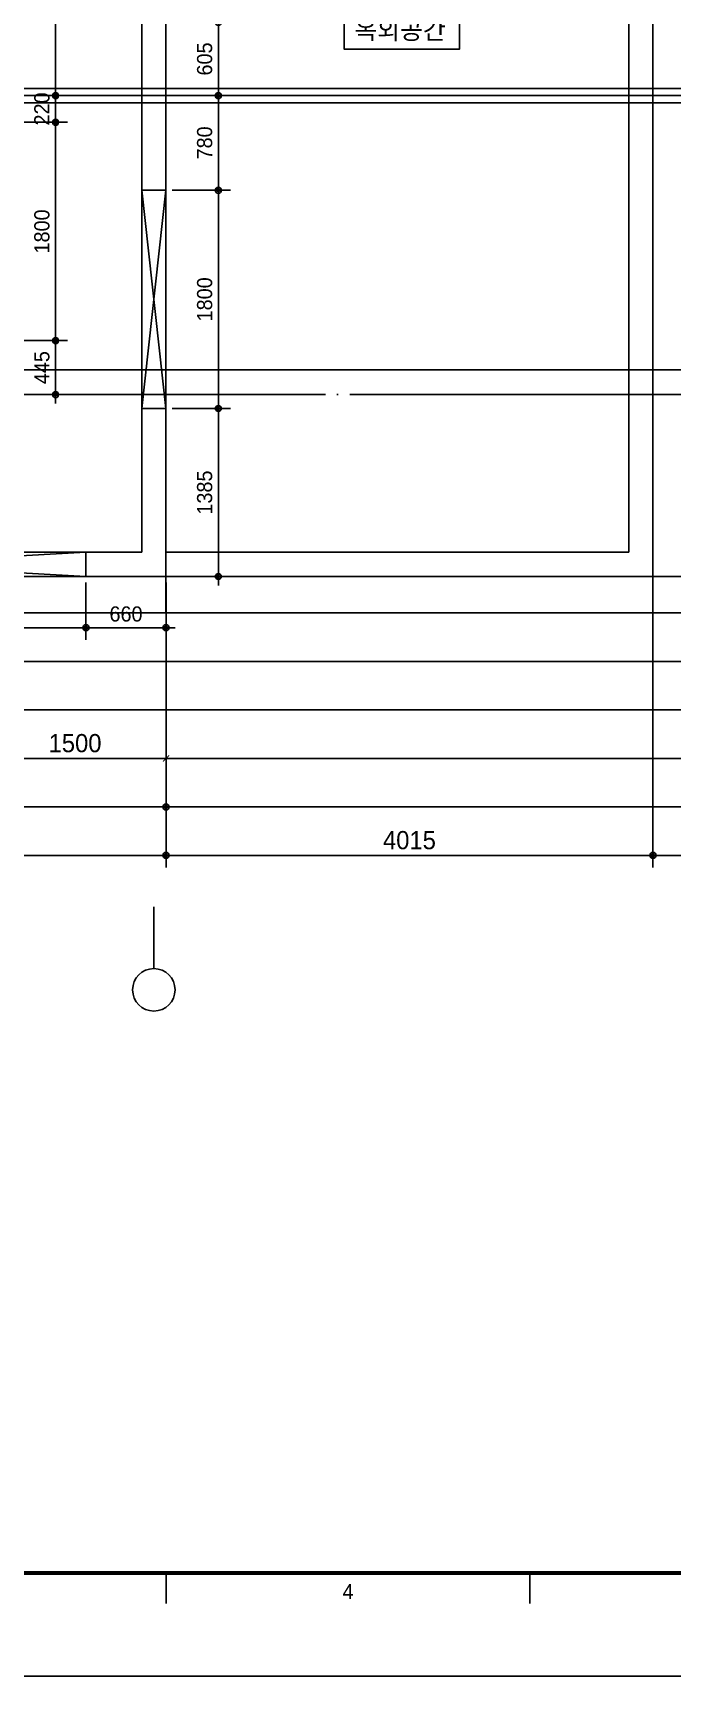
# Model space of a CAD drawing. Header units: millimetres. Extents: x 0 to 92204, y -190080 to 23760.
# Drawn here: x 28951 to 34222, y -190080 to -176531 of the extents above; entities that cross this region are included whole.
import ezdxf
from ezdxf.enums import TextEntityAlignment as Align

# ---------------------------------------------------------------- set-up
doc = ezdxf.new("R2010")
doc.units = ezdxf.units.MM
doc.header["$LTSCALE"] = 100
doc.linetypes.add('AUDIT_D_220706163347-0', pattern=[0])
doc.linetypes.add('CEN', pattern=[62, 60, -1, 0, -1])
doc.layers.get('defpoints').update_dxf_attribs({"color": 139})
for name, color, linetype in [('A-치수', 7, 'AUDIT_D_220706163347-0'), ('AA-BORD-FORM', 7, 'Continuous'), ('AA-BORD-TEXT', 3, 'Continuous'), ('AA-XXXX-DIMS', 7, 'Continuous'), ('CEN_CON', 1, 'CEN'), ('CEN_WALL', 12, 'CEN'), ('CONC', 2, 'Continuous'), ('DIM', 7, 'AUDIT_D_220706163347-0'), ('ELE3_CON', 7, 'Continuous'), ('MC', 135, 'Continuous'), ('실명', 3, 'AUDIT_D_220706163347-0'), ('실명박스', 7, 'AUDIT_D_220706163347-0'), ('창호-open', 4, 'Continuous')]:
    doc.layers.add(name, color=color, linetype=linetype)
doc.styles.add('HAUD01', font='Dotum.ttf')
doc.styles.add('돋움', font='Dotum.ttf')
doc.styles.add('맑은고딕', font='malgun.ttf', dxfattribs={"width": 0.9})
doc.dimstyles.new('DIM-50', dxfattribs={"dimscale": 50, "dimtxt": 3, "dimasz": 1, "dimexe": 2, "dimexo": 2, "dimgap": 1, "dimtad": 1, "dimdec": 0, "dimzin": 0, "dimdsep": 46, "dimtxsty": '맑은고딕', "dimblk1": 'DIMDOT', "dimblk2": 'DIMDOT', "dimsah": 1, "dimcen": 0.09, "dimdle": 2, "dimclrd": 7, "dimclre": 7, "dimclrt": 3, "dimadec": 0, "dimazin": 0, "dimtfac": 1, "dimtdec": 0, "dimtix": 1, "dimtmove": 2, "dimatfit": 3, "dimldrblk": 'DIMDOT', "dimfxl": 1, "dimtolj": 1, "dimtzin": 0, "dimarcsym": 0})
doc.dimstyles.new('MCDIM-50', dxfattribs={"dimscale": 50, "dimtxt": 3, "dimasz": 1, "dimexe": 2, "dimexo": 2, "dimgap": 1, "dimtad": 1, "dimdec": 0, "dimzin": 0, "dimdsep": 46, "dimtxsty": '맑은고딕', "dimblk1": 'ARCHTICK', "dimblk2": 'ARCHTICK', "dimsah": 1, "dimcen": 0.09, "dimdle": 2, "dimclrd": 7, "dimclre": 7, "dimclrt": 3, "dimadec": 0, "dimazin": 0, "dimtfac": 1, "dimtdec": 0, "dimtix": 1, "dimtmove": 2, "dimatfit": 3, "dimldrblk": 'ARCHTICK', "dimfxl": 1, "dimtolj": 1, "dimtzin": 0, "dimarcsym": 0})
doc.dimstyles.new('내부100', dxfattribs={"dimscale": 50, "dimtxt": 2.5, "dimasz": 1, "dimexe": 2, "dimexo": 1, "dimgap": 1, "dimtad": 1, "dimdec": 0, "dimzin": 0, "dimdsep": 46, "dimtxsty": '돋움', "dimblk1": 'DIMDOT', "dimblk2": 'DIMDOT', "dimsah": 1, "dimcen": 0.09, "dimdle": 2, "dimclrd": 7, "dimclre": 7, "dimclrt": 3, "dimadec": 0, "dimazin": 0, "dimtfac": 1, "dimtdec": 0, "dimtix": 1, "dimtmove": 2, "dimatfit": 3, "dimldrblk": 'DIMDOT', "dimfxl": 1, "dimtolj": 1, "dimtzin": 0, "dimarcsym": 0})

# ---------------------------------------------------------------- blocks, each defined once
blk = doc.blocks.new('U-131B(기본)', base_point=(-85340, -187586))
at = {"layer": 'CEN_CON'}
for p, q in [((-55810, -188079), (-55810, -175556)), ((-59825, -187886), (-59825, -178969)), ((-70710, -187586), (-55510, -187586))]:
    blk.add_line(p, q, dxfattribs=at)
at = {"layer": 'CEN_WALL'}
for p, q in [((-55510, -183621), (-70710, -183621)), ((-70710, -186086), (-55510, -186086))]:
    blk.add_line(p, q, dxfattribs=at)
at = {"layer": 'CONC'}
for p, q in [((-60025, -184401), (-60025, -183016)), ((-59825, -184401), (-59825, -183016)), ((-60025, -184401), (-59825, -184401)), ((-60025, -187386), (-60025, -186201)), ((-60025, -186201), (-59825, -186201)), ((-59825, -187586), (-59825, -186201)), ((-60485, -187386), (-60025, -187386)), ((-60485, -187386), (-60485, -187586)), ((-60485, -187586), (-59825, -187586))]:
    blk.add_line(p, q, dxfattribs=at)
at = {"layer": 'ELE3_CON'}
for p, q in [((-55810, -187586), (-55810, -178826)), ((-56010, -187386), (-56010, -179026)), ((-60025, -184401), (-60025, -186201)), ((-59825, -184401), (-59825, -186201)), ((-60485, -187386), (-64085, -187386)), ((-59825, -187386), (-56010, -187386)), ((-59825, -187586), (-55810, -187586))]:
    blk.add_line(p, q, dxfattribs=at)
at = {"layer": 'MC'}
for p, q in [((-55510, -183561), (-70710, -183561)), ((-55510, -183681), (-70710, -183681)), ((-70710, -185881), (-55510, -185881))]:
    blk.add_line(p, q, dxfattribs=at)
blk = doc.blocks.new('중심')
at = {"layer": 'DIM'}
blk.add_line((-350, 0), (0, 0), dxfattribs=at)
blk.add_circle((-470, 0), 120, dxfattribs=at)
blk = doc.blocks.new('DIMDOT')
at = {"layer": 'AA-XXXX-DIMS'}
for p, q in [((-1.5, 0), (1.5, 0)), ((0, -1.5), (0, 1.5))]:
    blk.add_line(p, q, dxfattribs=at)
for radius in [0.5, 0.25]:
    blk.add_circle((0, 0), radius, dxfattribs=at)
blk = doc.blocks.new('*D2546')
at = {"layer": 'defpoints', "color": 0, "transparency": 16777216}
for p in [(25229, -205073), (30049, -205073), (30049, -206673)]:
    blk.add_point(p, dxfattribs=at)
at = {"layer": 'DIM', "color": 7, "lineweight": -2, "transparency": 16777216}
for p, q in [((25229, -205173), (25229, -206773)), ((30049, -205173), (30049, -206773)), ((25279, -206673), (29999, -206673))]:
    blk.add_line(p, q, dxfattribs=at)
at = {"layer": 'DIM', "color": 7, "lineweight": -2, "transparency": 16777216, "xscale": 50, "yscale": 50, "zscale": 50, "rotation": 180}
blk.add_blockref('DIMDOT', (25229, -206673), dxfattribs=at)
at = {"layer": 'DIM', "color": 7, "lineweight": -2, "transparency": 16777216, "xscale": 50, "yscale": 50, "zscale": 50}
blk.add_blockref('DIMDOT', (30049, -206673), dxfattribs=at)
at = {"layer": 'DIM', "color": 3, "transparency": 16777216, "insert": (27639, -206548), "char_height": 150, "attachment_point": 5, "style": 'HAUD01'}
blk.add_mtext('\\A1;4820', dxfattribs=at)
blk = doc.blocks.new('*D2547')
at = {"layer": 'defpoints', "color": 0, "transparency": 16777216}
for p in [(30049, -205073), (34064, -205073), (34064, -207073)]:
    blk.add_point(p, dxfattribs=at)
at = {"layer": 'DIM', "color": 7, "lineweight": -2, "transparency": 16777216}
for p, q in [((30049, -205173), (30049, -207173)), ((34064, -205173), (34064, -207173)), ((30099, -207073), (34014, -207073))]:
    blk.add_line(p, q, dxfattribs=at)
at = {"layer": 'DIM', "color": 7, "lineweight": -2, "transparency": 16777216, "xscale": 50, "yscale": 50, "zscale": 50, "rotation": 180}
blk.add_blockref('DIMDOT', (30049, -207073), dxfattribs=at)
at = {"layer": 'DIM', "color": 7, "lineweight": -2, "transparency": 16777216, "xscale": 50, "yscale": 50, "zscale": 50}
blk.add_blockref('DIMDOT', (34064, -207073), dxfattribs=at)
at = {"layer": 'DIM', "color": 3, "transparency": 16777216, "insert": (32056, -206948), "char_height": 150, "attachment_point": 5, "style": 'HAUD01'}
blk.add_mtext('\\A1;4015', dxfattribs=at)
blk = doc.blocks.new('*D2548')
at = {"layer": 'defpoints', "color": 0, "transparency": 16777216}
for p in [(4534, -205073), (30049, -205073), (30049, -207073)]:
    blk.add_point(p, dxfattribs=at)
at = {"layer": 'DIM', "color": 7, "lineweight": -2, "transparency": 16777216}
for p, q in [((4534, -205173), (4534, -207173)), ((30049, -205173), (30049, -207173)), ((4584, -207073), (29999, -207073))]:
    blk.add_line(p, q, dxfattribs=at)
at = {"layer": 'DIM', "color": 7, "lineweight": -2, "transparency": 16777216, "xscale": 50, "yscale": 50, "zscale": 50, "rotation": 180}
blk.add_blockref('DIMDOT', (4534, -207073), dxfattribs=at)
at = {"layer": 'DIM', "color": 7, "lineweight": -2, "transparency": 16777216, "xscale": 50, "yscale": 50, "zscale": 50}
blk.add_blockref('DIMDOT', (30049, -207073), dxfattribs=at)
at = {"layer": 'DIM', "color": 3, "transparency": 16777216, "insert": (17291, -206948), "char_height": 150, "attachment_point": 5, "style": 'HAUD01'}
blk.add_mtext('\\A1;25515', dxfattribs=at)
blk = doc.blocks.new('_ArchTick')
at = {"color": 0, "linetype": 'ByBlock', "const_width": 0.15}
blk.add_lwpolyline([(-0.5, -0.5), (0.5, 0.5)], dxfattribs=at)
blk = doc.blocks.new('*D2567')
at = {"layer": 'defpoints', "color": 0, "linetype": 'ByBlock', "transparency": 16777216}
for p in [(28549, -205073), (30049, -205073), (30049, -206273)]:
    blk.add_point(p, dxfattribs=at)
at = {"layer": 'DIM', "color": 7, "linetype": 'ByBlock', "lineweight": -2, "transparency": 16777216}
for p, q in [((28549, -205173), (28549, -206373)), ((30049, -205173), (30049, -206373)), ((28449, -206273), (30149, -206273))]:
    blk.add_line(p, q, dxfattribs=at)
at = {"layer": 'DIM', "color": 7, "linetype": 'ByBlock', "lineweight": -2, "transparency": 16777216, "xscale": 50, "yscale": 50, "zscale": 50, "rotation": 180}
blk.add_blockref('_ArchTick', (28549, -206273), dxfattribs=at)
at = {"layer": 'DIM', "color": 7, "linetype": 'ByBlock', "lineweight": -2, "transparency": 16777216, "xscale": 50, "yscale": 50, "zscale": 50}
blk.add_blockref('_ArchTick', (30049, -206273), dxfattribs=at)
at = {"layer": 'DIM', "color": 3, "linetype": 'ByBlock', "transparency": 16777216, "insert": (29299, -206148), "char_height": 150, "attachment_point": 5, "style": 'HAUD01'}
blk.add_mtext('\\A1;1500', dxfattribs=at)
blk = doc.blocks.new('XR-FORM 청주월명')
at = {"layer": 'AA-BORD-FORM', "color": 2}
for p, q in [((601, 17), (601, 12)), ((661, 17), (661, 12))]:
    blk.add_line(p, q, dxfattribs=at)
at = {"layer": 'AA-BORD-FORM', "color": 1}
blk.add_lwpolyline([(0, 0), (841, 0), (841, 594), (0, 594)], close=True, dxfattribs=at)
at = {"layer": 'AA-BORD-FORM', "color": 2, "const_width": 0.682}
blk.add_lwpolyline([(21, 17), (21, 577), (821, 577), (821, 17)], close=True, dxfattribs=at)
at = {"layer": 'AA-BORD-TEXT', "color": 7, "style": 'HAUD01'}
blk.add_text('4', height=2.5, dxfattribs=at).set_placement((631, 13.95), align=Align.MIDDLE_CENTER)
blk = doc.blocks.new('*D1385')
at = {"layer": 'defpoints', "color": 0, "transparency": 16777216}
for p in [(25789, -181013), (29389, -181013), (29389, -181436)]:
    blk.add_point(p, dxfattribs=at)
at = {"layer": 'DIM', "color": 7, "lineweight": -2, "transparency": 16777216}
for p, q in [((25789, -181063), (25789, -181536)), ((29389, -181063), (29389, -181536)), ((25839, -181436), (29339, -181436))]:
    blk.add_line(p, q, dxfattribs=at)
at = {"layer": 'DIM', "color": 7, "lineweight": -2, "transparency": 16777216, "xscale": 50, "yscale": 50, "zscale": 50, "rotation": 180}
blk.add_blockref('DIMDOT', (25789, -181436), dxfattribs=at)
at = {"layer": 'DIM', "color": 7, "lineweight": -2, "transparency": 16777216, "xscale": 50, "yscale": 50, "zscale": 50}
blk.add_blockref('DIMDOT', (29389, -181436), dxfattribs=at)
at = {"layer": 'DIM', "color": 3, "transparency": 16777216, "insert": (27589, -181323), "char_height": 125, "attachment_point": 5, "style": '돋움'}
blk.add_mtext('\\A1;3600', dxfattribs=at)
blk = doc.blocks.new('*D1386')
at = {"layer": 'defpoints', "color": 0, "transparency": 16777216}
for p in [(29389, -181013), (30049, -181013), (30049, -181436)]:
    blk.add_point(p, dxfattribs=at)
at = {"layer": 'DIM', "color": 7, "lineweight": -2, "transparency": 16777216}
for p, q in [((29389, -181063), (29389, -181536)), ((30049, -181063), (30049, -181536)), ((29439, -181436), (29999, -181436))]:
    blk.add_line(p, q, dxfattribs=at)
at = {"layer": 'DIM', "color": 7, "lineweight": -2, "transparency": 16777216, "xscale": 50, "yscale": 50, "zscale": 50, "rotation": 180}
blk.add_blockref('DIMDOT', (29389, -181436), dxfattribs=at)
at = {"layer": 'DIM', "color": 7, "lineweight": -2, "transparency": 16777216, "xscale": 50, "yscale": 50, "zscale": 50}
blk.add_blockref('DIMDOT', (30049, -181436), dxfattribs=at)
at = {"layer": 'DIM', "color": 3, "transparency": 16777216, "insert": (29719, -181323), "char_height": 125, "attachment_point": 5, "style": '돋움'}
blk.add_mtext('\\A1;660', dxfattribs=at)
blk = doc.blocks.new('*D1484')
at = {"layer": 'defpoints', "color": 0, "transparency": 16777216}
for p in [(28724, -179068), (29138, -179068), (28724, -179513)]:
    blk.add_point(p, dxfattribs=at)
at = {"layer": 'DIM', "color": 7, "lineweight": -2, "transparency": 16777216}
for p, q in [((28774, -179068), (29238, -179068)), ((29138, -179463), (29138, -179118)), ((28774, -179513), (29238, -179513))]:
    blk.add_line(p, q, dxfattribs=at)
at = {"layer": 'DIM', "color": 7, "lineweight": -2, "transparency": 16777216, "xscale": 50, "yscale": 50, "zscale": 50}
for p, rotation in [((29138, -179068), 90), ((29138, -179513), 270)]:
    blk.add_blockref('DIMDOT', p, dxfattribs=dict(at, rotation=rotation))
at = {"layer": 'DIM', "color": 3, "transparency": 16777216, "insert": (29026, -179291), "char_height": 125, "attachment_point": 5, "rotation": 90, "style": '돋움'}
blk.add_mtext('\\A1;445', dxfattribs=at)
blk = doc.blocks.new('*D1485')
at = {"layer": 'defpoints', "color": 0, "transparency": 16777216}
for p in [(28724, -177268), (29138, -177268), (28724, -179068)]:
    blk.add_point(p, dxfattribs=at)
at = {"layer": 'DIM', "color": 7, "lineweight": -2, "transparency": 16777216}
for p, q in [((28774, -177268), (29238, -177268)), ((29138, -179018), (29138, -177318)), ((28774, -179068), (29238, -179068))]:
    blk.add_line(p, q, dxfattribs=at)
at = {"layer": 'DIM', "color": 7, "lineweight": -2, "transparency": 16777216, "xscale": 50, "yscale": 50, "zscale": 50}
for p, rotation in [((29138, -177268), 90), ((29138, -179068), 270)]:
    blk.add_blockref('DIMDOT', p, dxfattribs=dict(at, rotation=rotation))
at = {"layer": 'DIM', "color": 3, "transparency": 16777216, "insert": (29026, -178168), "char_height": 125, "attachment_point": 5, "rotation": 90, "style": '돋움'}
blk.add_mtext('\\A1;1800', dxfattribs=at)
blk = doc.blocks.new('*D1486')
at = {"layer": 'defpoints', "color": 0, "transparency": 16777216}
for p in [(28724, -177048), (29138, -177048), (28724, -177268)]:
    blk.add_point(p, dxfattribs=at)
at = {"layer": 'DIM', "color": 7, "lineweight": -2, "transparency": 16777216}
for p, q in [((29138, -176998), (29138, -176948)), ((28774, -177048), (29238, -177048)), ((29138, -177268), (29138, -177048)), ((28774, -177268), (29238, -177268)), ((29138, -177318), (29138, -177368))]:
    blk.add_line(p, q, dxfattribs=at)
at = {"layer": 'DIM', "color": 7, "lineweight": -2, "transparency": 16777216, "xscale": 50, "yscale": 50, "zscale": 50}
for p, rotation in [((29138, -177048), 270), ((29138, -177268), 90)]:
    blk.add_blockref('DIMDOT', p, dxfattribs=dict(at, rotation=rotation))
at = {"layer": 'DIM', "color": 3, "transparency": 16777216, "insert": (29026, -177158), "char_height": 125, "attachment_point": 5, "rotation": 90, "style": '돋움'}
blk.add_mtext('\\A1;220', dxfattribs=at)
blk = doc.blocks.new('*D1487')
at = {"layer": 'defpoints', "color": 0, "transparency": 16777216}
for p in [(28724, -174978), (29138, -174978), (28724, -177048)]:
    blk.add_point(p, dxfattribs=at)
at = {"layer": 'DIM', "color": 7, "lineweight": -2, "transparency": 16777216}
for p, q in [((28774, -174978), (29238, -174978)), ((29138, -176998), (29138, -175028)), ((28774, -177048), (29238, -177048))]:
    blk.add_line(p, q, dxfattribs=at)
at = {"layer": 'DIM', "color": 7, "lineweight": -2, "transparency": 16777216, "xscale": 50, "yscale": 50, "zscale": 50}
for p, rotation in [((29138, -174978), 90), ((29138, -177048), 270)]:
    blk.add_blockref('DIMDOT', p, dxfattribs=dict(at, rotation=rotation))
at = {"layer": 'DIM', "color": 3, "transparency": 16777216, "insert": (29026, -176013), "char_height": 125, "attachment_point": 5, "rotation": 90, "style": '돋움'}
blk.add_mtext('\\A1;2070', dxfattribs=at)
blk = doc.blocks.new('*D1490')
at = {"layer": 'defpoints', "color": 0, "transparency": 16777216}
for p in [(30049, -179628), (30481, -179628), (30049, -181013)]:
    blk.add_point(p, dxfattribs=at)
at = {"layer": 'DIM', "color": 7, "lineweight": -2, "transparency": 16777216}
for p, q in [((30099, -179628), (30581, -179628)), ((30481, -180963), (30481, -179678)), ((30099, -181013), (30581, -181013))]:
    blk.add_line(p, q, dxfattribs=at)
at = {"layer": 'DIM', "color": 7, "lineweight": -2, "transparency": 16777216, "xscale": 50, "yscale": 50, "zscale": 50}
for p, rotation in [((30481, -179628), 90), ((30481, -181013), 270)]:
    blk.add_blockref('DIMDOT', p, dxfattribs=dict(at, rotation=rotation))
at = {"layer": 'DIM', "color": 3, "transparency": 16777216, "insert": (30368, -180321), "char_height": 125, "attachment_point": 5, "rotation": 90, "style": '돋움'}
blk.add_mtext('\\A1;1385', dxfattribs=at)
blk = doc.blocks.new('*D1491')
at = {"layer": 'defpoints', "color": 0, "transparency": 16777216}
for p in [(30049, -177828), (30481, -177828), (30049, -179628)]:
    blk.add_point(p, dxfattribs=at)
at = {"layer": 'DIM', "color": 7, "lineweight": -2, "transparency": 16777216}
for p, q in [((30099, -177828), (30581, -177828)), ((30481, -179578), (30481, -177878)), ((30099, -179628), (30581, -179628))]:
    blk.add_line(p, q, dxfattribs=at)
at = {"layer": 'DIM', "color": 7, "lineweight": -2, "transparency": 16777216, "xscale": 50, "yscale": 50, "zscale": 50}
for p, rotation in [((30481, -177828), 90), ((30481, -179628), 270)]:
    blk.add_blockref('DIMDOT', p, dxfattribs=dict(at, rotation=rotation))
at = {"layer": 'DIM', "color": 3, "transparency": 16777216, "insert": (30368, -178728), "char_height": 125, "attachment_point": 5, "rotation": 90, "style": '돋움'}
blk.add_mtext('\\A1;1800', dxfattribs=at)
blk = doc.blocks.new('*D1492')
at = {"layer": 'defpoints', "color": 0, "transparency": 16777216}
for p in [(30049, -177048), (30481, -177048), (30049, -177828)]:
    blk.add_point(p, dxfattribs=at)
at = {"layer": 'DIM', "color": 7, "lineweight": -2, "transparency": 16777216}
for p, q in [((30099, -177048), (30581, -177048)), ((30481, -177778), (30481, -177098)), ((30099, -177828), (30581, -177828))]:
    blk.add_line(p, q, dxfattribs=at)
at = {"layer": 'DIM', "color": 7, "lineweight": -2, "transparency": 16777216, "xscale": 50, "yscale": 50, "zscale": 50}
for p, rotation in [((30481, -177048), 90), ((30481, -177828), 270)]:
    blk.add_blockref('DIMDOT', p, dxfattribs=dict(at, rotation=rotation))
at = {"layer": 'DIM', "color": 3, "transparency": 16777216, "insert": (30368, -177438), "char_height": 125, "attachment_point": 5, "rotation": 90, "style": '돋움'}
blk.add_mtext('\\A1;780', dxfattribs=at)
blk = doc.blocks.new('*D1493')
at = {"layer": 'defpoints', "color": 0, "transparency": 16777216}
for p in [(30049, -176443), (30481, -176443), (30049, -177048)]:
    blk.add_point(p, dxfattribs=at)
at = {"layer": 'DIM', "color": 7, "lineweight": -2, "transparency": 16777216}
for p, q in [((30099, -176443), (30581, -176443)), ((30481, -176998), (30481, -176493)), ((30099, -177048), (30581, -177048))]:
    blk.add_line(p, q, dxfattribs=at)
at = {"layer": 'DIM', "color": 7, "lineweight": -2, "transparency": 16777216, "xscale": 50, "yscale": 50, "zscale": 50}
for p, rotation in [((30481, -176443), 90), ((30481, -177048), 270)]:
    blk.add_blockref('DIMDOT', p, dxfattribs=dict(at, rotation=rotation))
at = {"layer": 'DIM', "color": 3, "transparency": 16777216, "insert": (30368, -176746), "char_height": 125, "attachment_point": 5, "rotation": 90, "style": '돋움'}
blk.add_mtext('\\A1;605', dxfattribs=at)
blk = doc.blocks.new('DIM-1108')
at = {"layer": 'A-치수', "xscale": 1.458333333333342, "yscale": 1.458333333333342, "zscale": 1.458333333333342, "rotation": 90}
blk.add_blockref('중심', (29948.8, -207495.8), dxfattribs=at)
at = {"layer": 'DIM'}
for base, p1, p2, override, picture, middle in [((30048.8, -207073.2), (4533.8, -205073.2), (30048.8, -205073.2), {"dimscale": 50, "dimtxsty": 'HAUD01'}, '*D2548', (17291.3, -206948.1)), ((30048.8, -206673.2), (25228.8, -205073.2), (30048.8, -205073.2), {"dimscale": 50, "dimtxsty": 'HAUD01'}, '*D2546', (27638.8, -206548.1)), ((34063.8, -207073.2), (30048.8, -205073.2), (34063.8, -205073.2), {"dimtxsty": 'HAUD01'}, '*D2547', (32056.3, -206948.1))]:
    dim = blk.add_linear_dim(base=base, p1=p1, p2=p2, angle=180, dimstyle='DIM-50', override=override, dxfattribs=at)
    dim.commit()
    dim.dimension.update_dxf_attribs({"geometry": picture, "text_midpoint": middle})
at = {"layer": 'DIM', "linetype": 'ByBlock'}
dim = blk.add_linear_dim(base=(30048.8, -206273.2), p1=(28548.8, -205073.2), p2=(30048.8, -205073.2), angle=180, dimstyle='MCDIM-50', override={"dimtxsty": 'HAUD01'}, dxfattribs=at)
dim.commit()
dim.dimension.update_dxf_attribs({"geometry": '*D2567', "text_midpoint": (29298.8, -206148.1)})

msp = doc.modelspace()

# ---------------------------------------------------------------- linework, layer by layer
at = {"layer": 'defpoints'}
for points in [[(36663.8, -166588.2), (1928.8, -166588.2), (1928.8, -183313.2), (36663.8, -183313.2)], [(36263.8, -166988.2), (2328.8, -166988.2), (2328.8, -182913.2), (36263.8, -182913.2)], [(35863.8, -167388.2), (2728.8, -167388.2), (2728.8, -182513.2), (35863.8, -182513.2)], [(35463.8, -167788.2), (3128.8, -167788.2), (3128.8, -182113.2), (35463.8, -182113.2)], [(35063.8, -168188.2), (3528.8, -168188.2), (3528.8, -181713.2), (35063.8, -181713.2)], [(34663.8, -168588.2), (3928.8, -168588.2), (3928.8, -181313.2), (34663.8, -181313.2)]]:
    msp.add_lwpolyline(points, close=True, dxfattribs=at)
at = {"layer": '실명박스'}
msp.add_lwpolyline([(31517.1, -176351.3), (31517.1, -176663.8), (32469.7, -176663.8), (32469.7, -176351.3)], close=True, dxfattribs=at)
at = {"layer": '창호-open'}
for p, q in [((30048.8, -179628.2), (29848.8, -177828.2)), ((29848.8, -179628.2), (30048.8, -177828.2)), ((29388.8, -180813.2), (25788.8, -181013.2)), ((25788.8, -180813.2), (29388.8, -181013.2))]:
    msp.add_line(p, q, dxfattribs=at)
for points in [[(30048.8, -179628.2), (30048.8, -177828.2), (29848.8, -177828.2), (29848.8, -179628.2)], [(25788.8, -180813.2), (29388.8, -180813.2), (29388.8, -181013.2), (25788.8, -181013.2)]]:
    msp.add_lwpolyline(points, close=True, dxfattribs=at)

# ---------------------------------------------------------------- block references
for name, p in [('DIM-1108', (0, 23760)), ('U-131B(기본)', (4533.8, -181013.2))]:
    msp.add_blockref(name, p)
at = {"xscale": 50, "yscale": 50, "zscale": 50}
msp.add_blockref('XR-FORM 청주월명', (0, -190080), dxfattribs=at)

# ---------------------------------------------------------------- texts
at = {"layer": '실명', "style": 'HAUD01'}
msp.add_text('옥외공간', height=150, dxfattribs=at).set_placement((31978.7, -176506.5), align=Align.MIDDLE)

# ---------------------------------------------------------------- dimensions: what is measured, and where the dimension line sits
at = {"layer": 'DIM'}
for base, p1, p2, angle, picture, middle in [((29138.2, -174978.2), (28723.8, -177048.2), (28723.8, -174978.2), 270, '*D1487', (29025.6, -176013.2)), ((30480.7, -176443.2), (30048.8, -177048.2), (30048.8, -176443.2), 270.00003, '*D1493', (30368.1, -176745.7)), ((29138.2, -177048.2), (28723.8, -177268.2), (28723.8, -177048.2), 270, '*D1486', (29025.6, -177158.2)), ((30480.7, -177048.2), (30048.8, -177828.2), (30048.8, -177048.2), 270.00003, '*D1492', (30368.1, -177438.2)), ((29138.2, -177268.2), (28723.8, -179068.2), (28723.8, -177268.2), 270, '*D1485', (29025.6, -178168.2)), ((30480.7, -177828.2), (30048.8, -179628.2), (30048.8, -177828.2), 270.00003, '*D1491', (30368.1, -178728.2)), ((29138.2, -179068.2), (28723.8, -179513.2), (28723.8, -179068.2), 270, '*D1484', (29025.6, -179290.7)), ((30480.7, -179628.2), (30048.8, -181013.2), (30048.8, -179628.2), 270.00003, '*D1490', (30368.1, -180320.7)), ((29388.8, -181435.6), (25788.8, -181013.2), (29388.8, -181013.2), 180, '*D1385', (27588.8, -181323)), ((30048.8, -181435.6), (29388.8, -181013.2), (30048.8, -181013.2), 180, '*D1386', (29718.8, -181323))]:
    dim = msp.add_linear_dim(base=base, p1=p1, p2=p2, angle=angle, dimstyle='내부100', override={"dimscale": 50}, dxfattribs=at)
    dim.commit()
    dim.dimension.update_dxf_attribs({"geometry": picture, "text_midpoint": middle})

doc.saveas('drawing.dxf')
